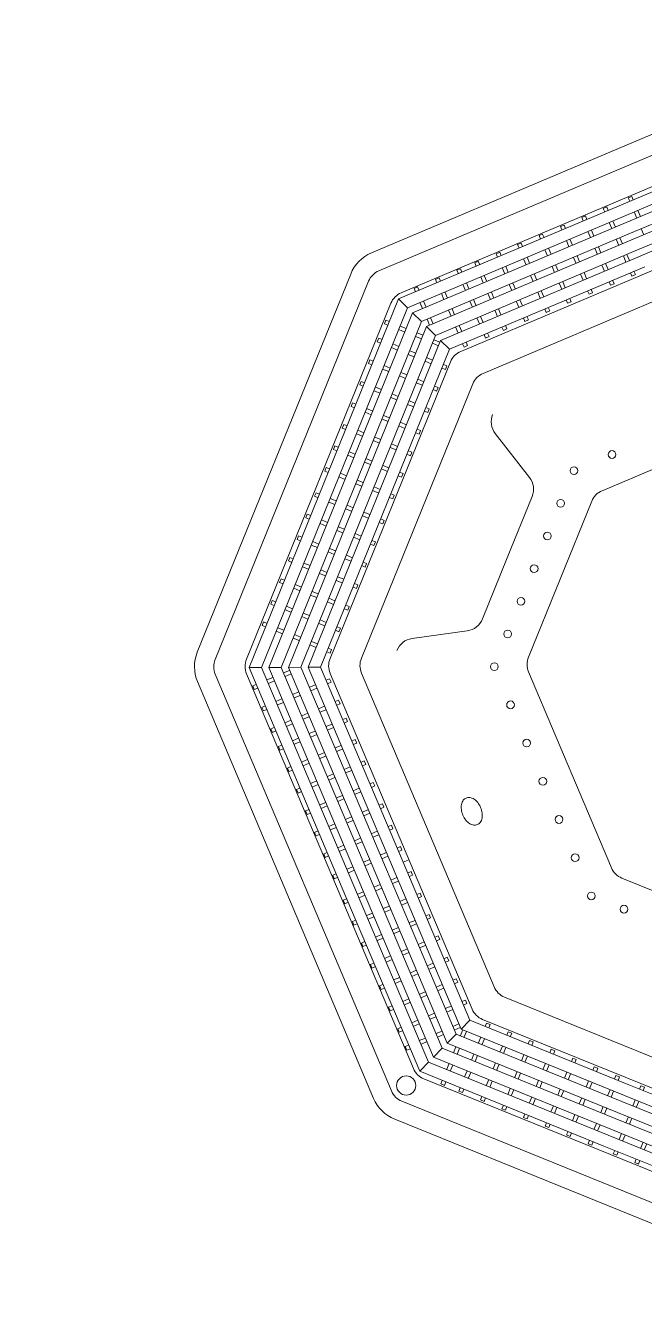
# Model space of a CAD drawing. Header units: millimetres. Extents: x 111 to 1506, y 14 to 566.
# Drawn here: x 260.237 to 261.841, y 98.27 to 101.563 of the extents above; entities that cross this region are included whole.
import ezdxf

# ---------------------------------------------------------------- set-up
doc = ezdxf.new("R2010")
doc.units = ezdxf.units.MM
doc.layers.add('PLUMA 0.05', color=240, linetype='Continuous', lineweight=5)

# ---------------------------------------------------------------- blocks, each defined once
blk = doc.blocks.new('ala')
at = {"layer": 'PLUMA 0.05', "color": 25}
for p, q in [((1563.8225, 60.9364), (1563.8225, 59.8792)), ((1563.6861, 60.9036), (1563.6861, 60.4078)), ((1563.7031, 60.9107), (1563.7031, 60.4078)), ((1563.7331, 60.9231), (1563.7331, 60.4078)), ((1563.7475, 60.9053), (1563.7475, 59.9103)), ((1563.592, 60.8647), (1563.592, 60.4078)), ((1563.609, 60.8717), (1563.609, 60.4078)), ((1563.639, 60.8841), (1563.639, 60.4078)), ((1563.6561, 60.8912), (1563.6561, 60.4078)), ((1563.5619, 60.8522), (1563.5619, 60.4078)), ((1563.5475, 60.8225), (1563.5475, 59.9931)), ((1563.4725, 60.7914), (1563.4725, 60.0242)), ((1563.0725, 60.6257), (1563.0725, 60.1899)), ((1563.7031, 60.5082), (1563.6861, 60.5082)), ((1563.6861, 60.4982), (1563.7031, 60.4982)), ((1563.7428, 60.5082), (1563.7331, 60.5082)), ((1563.7331, 60.4982), (1563.7428, 60.4982)), ((1563.7428, 60.4982), (1563.7428, 60.5082)), ((1563.5619, 60.4479), (1563.5523, 60.4479)), ((1563.5523, 60.4379), (1563.5523, 60.4479)), ((1563.5523, 60.4379), (1563.5619, 60.4379)), ((1563.609, 60.4479), (1563.592, 60.4479)), ((1563.592, 60.4379), (1563.609, 60.4379)), ((1563.6561, 60.4479), (1563.639, 60.4479)), ((1563.639, 60.4379), (1563.6561, 60.4379)), ((1563.7031, 60.4479), (1563.6861, 60.4479)), ((1563.6861, 60.4379), (1563.7031, 60.4379)), ((1563.7428, 60.4479), (1563.7331, 60.4479)), ((1563.7331, 60.4379), (1563.7428, 60.4379)), ((1563.7428, 60.4379), (1563.7428, 60.4479)), ((1563.5619, 59.9634), (1563.5619, 60.4078)), ((1563.592, 59.951), (1563.592, 60.4078)), ((1563.609, 59.9439), (1563.609, 60.4078)), ((1563.639, 59.9315), (1563.639, 60.4078)), ((1563.6561, 59.9244), (1563.6561, 60.4078)), ((1563.6861, 59.912), (1563.6861, 60.4078)), ((1563.7031, 59.9049), (1563.7031, 60.4078)), ((1563.7331, 59.8925), (1563.7331, 60.4078)), ((1563.5523, 60.3777), (1563.5523, 60.3677)), ((1563.5523, 60.3777), (1563.5619, 60.3777)), ((1563.5619, 60.3677), (1563.5523, 60.3677)), ((1563.592, 60.3777), (1563.609, 60.3777)), ((1563.609, 60.3677), (1563.592, 60.3677)), ((1563.639, 60.3777), (1563.6561, 60.3777)), ((1563.6561, 60.3677), (1563.639, 60.3677)), ((1563.6861, 60.3777), (1563.7031, 60.3777)), ((1563.7031, 60.3677), (1563.6861, 60.3677)), ((1563.7331, 60.3777), (1563.7428, 60.3777)), ((1563.7428, 60.3677), (1563.7331, 60.3677)), ((1563.7428, 60.3777), (1563.7428, 60.3677)), ((1563.5523, 60.3174), (1563.5523, 60.3074)), ((1563.5523, 60.3174), (1563.5619, 60.3174)), ((1563.5619, 60.3074), (1563.5523, 60.3074)), ((1563.592, 60.3174), (1563.609, 60.3174)), ((1563.609, 60.3074), (1563.592, 60.3074)), ((1563.639, 60.3174), (1563.6561, 60.3174)), ((1563.6561, 60.3074), (1563.639, 60.3074)), ((1563.6861, 60.3174), (1563.7031, 60.3174)), ((1563.7031, 60.3074), (1563.6861, 60.3074)), ((1563.7331, 60.3174), (1563.7428, 60.3174)), ((1563.7428, 60.3074), (1563.7331, 60.3074)), ((1563.7428, 60.3174), (1563.7428, 60.3074)), ((1563.5523, 60.2572), (1563.5523, 60.2472)), ((1563.5523, 60.2572), (1563.5619, 60.2572)), ((1563.5619, 60.2472), (1563.5523, 60.2472)), ((1563.592, 60.2572), (1563.609, 60.2572)), ((1563.609, 60.2472), (1563.592, 60.2472)), ((1563.639, 60.2572), (1563.6561, 60.2572)), ((1563.6561, 60.2472), (1563.639, 60.2472)), ((1563.6861, 60.2572), (1563.7031, 60.2572)), ((1563.7031, 60.2472), (1563.6861, 60.2472)), ((1563.7331, 60.2572), (1563.7428, 60.2572)), ((1563.7428, 60.2472), (1563.7331, 60.2472)), ((1563.7428, 60.2572), (1563.7428, 60.2472)), ((1563.5523, 60.1969), (1563.5523, 60.1869)), ((1563.5523, 60.1969), (1563.5619, 60.1969)), ((1563.5619, 60.1869), (1563.5523, 60.1869)), ((1563.592, 60.1969), (1563.609, 60.1969)), ((1563.609, 60.1869), (1563.592, 60.1869)), ((1563.639, 60.1969), (1563.6561, 60.1969)), ((1563.6561, 60.1869), (1563.639, 60.1869)), ((1563.6861, 60.1969), (1563.7031, 60.1969)), ((1563.7031, 60.1869), (1563.6861, 60.1869)), ((1563.7331, 60.1969), (1563.7428, 60.1969)), ((1563.7428, 60.1869), (1563.7331, 60.1869)), ((1563.7428, 60.1969), (1563.7428, 60.1869)), ((1562.1618, 59.765), (1561.7722, 60.1545)), ((1563.0579, 60.1545), (1562.6683, 59.765)), ((1563.5523, 60.1366), (1563.5523, 60.1266)), ((1563.5523, 60.1366), (1563.5619, 60.1366)), ((1563.592, 60.1366), (1563.609, 60.1366)), ((1563.639, 60.1366), (1563.6561, 60.1366)), ((1563.6861, 60.1366), (1563.7031, 60.1366)), ((1563.7331, 60.1366), (1563.7428, 60.1366)), ((1563.7428, 60.1366), (1563.7428, 60.1266)), ((1563.5619, 60.1266), (1563.5523, 60.1266)), ((1563.609, 60.1266), (1563.592, 60.1266)), ((1563.6561, 60.1266), (1563.639, 60.1266)), ((1563.7031, 60.1266), (1563.6861, 60.1266)), ((1563.7428, 60.1266), (1563.7331, 60.1266)), ((1563.5523, 60.0764), (1563.5523, 60.0664)), ((1563.5523, 60.0764), (1563.5619, 60.0764)), ((1563.592, 60.0764), (1563.609, 60.0764)), ((1563.639, 60.0764), (1563.6561, 60.0764)), ((1563.6861, 60.0764), (1563.7031, 60.0764)), ((1563.7331, 60.0764), (1563.7428, 60.0764)), ((1563.7428, 60.0764), (1563.7428, 60.0664)), ((1563.5619, 60.0664), (1563.5523, 60.0664)), ((1563.609, 60.0664), (1563.592, 60.0664)), ((1563.6561, 60.0664), (1563.639, 60.0664)), ((1563.7031, 60.0664), (1563.6861, 60.0664)), ((1563.7428, 60.0664), (1563.7331, 60.0664)), ((1563.5523, 60.0161), (1563.5523, 60.0061)), ((1563.5523, 60.0161), (1563.5619, 60.0161)), ((1563.5619, 60.0061), (1563.5523, 60.0061)), ((1563.592, 60.0161), (1563.609, 60.0161)), ((1563.609, 60.0061), (1563.592, 60.0061)), ((1563.639, 60.0161), (1563.6561, 60.0161)), ((1563.6561, 60.0061), (1563.639, 60.0061)), ((1563.6861, 60.0161), (1563.7031, 60.0161)), ((1563.7031, 60.0061), (1563.6861, 60.0061)), ((1563.7331, 60.0161), (1563.7428, 60.0161)), ((1563.7428, 60.0061), (1563.7331, 60.0061)), ((1563.7428, 60.0161), (1563.7428, 60.0061)), ((1561.9961, 59.365), (1561.3722, 59.9888)), ((1563.4579, 59.9888), (1562.834, 59.365)), ((1561.2211, 59.9439), (1561.5491, 59.6159)), ((1561.2381, 59.951), (1561.5612, 59.6279)), ((1561.965, 59.29), (1561.2972, 59.9578)), ((1563.5329, 59.9578), (1562.8651, 59.29)), ((1563.5619, 59.9634), (1563.2477, 59.6491)), ((1563.592, 59.951), (1563.2689, 59.6279)), ((1563.609, 59.9439), (1563.281, 59.6159)), ((1563.5178, 59.9329), (1563.5249, 59.94)), ((1563.5317, 59.9332), (1563.5249, 59.94)), ((1563.5619, 59.9634), (1563.592, 59.951)), ((1563.5814, 59.9404), (1563.5935, 59.9284)), ((1563.6006, 59.9355), (1563.5885, 59.9475)), ((1563.592, 59.9658), (1563.609, 59.9658)), ((1563.609, 59.9558), (1563.592, 59.9558)), ((1563.609, 59.9439), (1563.639, 59.9315)), ((1563.639, 59.9658), (1563.6561, 59.9658)), ((1563.6561, 59.9558), (1563.639, 59.9558)), ((1563.6861, 59.9658), (1563.7031, 59.9658)), ((1563.7031, 59.9558), (1563.6861, 59.9558)), ((1563.7331, 59.9658), (1563.7428, 59.9658)), ((1563.7428, 59.9558), (1563.7331, 59.9558)), ((1563.7428, 59.9658), (1563.7428, 59.9558)), ((1561.127, 59.9049), (1561.4825, 59.5493)), ((1561.144, 59.912), (1561.4946, 59.5614)), ((1561.174, 59.9244), (1561.5158, 59.5826)), ((1561.1911, 59.9315), (1561.5279, 59.5947)), ((1563.639, 59.9315), (1563.3022, 59.5947)), ((1563.6561, 59.9244), (1563.3143, 59.5826)), ((1563.6861, 59.912), (1563.3355, 59.5614)), ((1563.7031, 59.9049), (1563.3475, 59.5493)), ((1563.5178, 59.9329), (1563.5247, 59.9261)), ((1563.5459, 59.9049), (1563.5579, 59.8928)), ((1563.565, 59.8999), (1563.553, 59.912)), ((1563.6147, 59.9072), (1563.6268, 59.8951)), ((1563.6338, 59.9022), (1563.6218, 59.9142)), ((1563.6561, 59.9244), (1563.6861, 59.912)), ((1563.7031, 59.9049), (1563.7331, 59.8925)), ((1561.0969, 59.8925), (1561.4613, 59.5281)), ((1561.8822, 59.09), (1561.0972, 59.8749)), ((1563.7329, 59.8749), (1562.9479, 59.09)), ((1563.7331, 59.8925), (1563.3687, 59.5281)), ((1563.4752, 59.8903), (1563.4823, 59.8974)), ((1563.4752, 59.8903), (1563.4821, 59.8835)), ((1563.4891, 59.8906), (1563.4823, 59.8974)), ((1563.5792, 59.8716), (1563.5912, 59.8596)), ((1563.5983, 59.8666), (1563.5862, 59.8787)), ((1563.648, 59.8739), (1563.66, 59.8618)), ((1563.6671, 59.8689), (1563.6551, 59.881)), ((1561.8511, 59.015), (1561.0222, 59.8439)), ((1563.8079, 59.8439), (1562.979, 59.015)), ((1563.4326, 59.8477), (1563.4397, 59.8548)), ((1563.4326, 59.8477), (1563.4394, 59.8409)), ((1563.4465, 59.848), (1563.4397, 59.8548)), ((1563.5033, 59.8623), (1563.5153, 59.8502)), ((1563.5224, 59.8573), (1563.5103, 59.8694)), ((1563.6316, 59.8334), (1563.6195, 59.8454)), ((1563.6813, 59.8406), (1563.6881, 59.8338)), ((1563.6881, 59.8338), (1563.6951, 59.8409)), ((1563.6951, 59.8409), (1563.6883, 59.8477)), ((1563.39, 59.8051), (1563.3971, 59.8122)), ((1563.4039, 59.8054), (1563.3971, 59.8122)), ((1563.4607, 59.8197), (1563.4727, 59.8076)), ((1563.4798, 59.8147), (1563.4677, 59.8268)), ((1563.5366, 59.829), (1563.5486, 59.817)), ((1563.5557, 59.824), (1563.5436, 59.8361)), ((1563.6124, 59.8384), (1563.6245, 59.8263)), ((1563.6596, 59.8053), (1563.6528, 59.8121)), ((1563.39, 59.8051), (1563.3968, 59.7983)), ((1563.4181, 59.7771), (1563.4301, 59.765)), ((1563.4372, 59.7721), (1563.4251, 59.7841)), ((1563.4939, 59.7864), (1563.506, 59.7743)), ((1563.5131, 59.7814), (1563.501, 59.7935)), ((1563.5698, 59.7957), (1563.5819, 59.7837)), ((1563.589, 59.7908), (1563.5769, 59.8028)), ((1563.6457, 59.8051), (1563.6525, 59.7983)), ((1563.6525, 59.7983), (1563.6596, 59.8053)), ((1562.633, 59.7503), (1562.1971, 59.7503)), ((1563.3474, 59.7625), (1563.3545, 59.7696)), ((1563.3474, 59.7625), (1563.3542, 59.7557)), ((1563.3613, 59.7627), (1563.3545, 59.7696)), ((1563.3946, 59.7295), (1563.3825, 59.7415)), ((1563.4513, 59.7438), (1563.4634, 59.7317)), ((1563.4705, 59.7388), (1563.4584, 59.7509)), ((1563.5272, 59.7531), (1563.5393, 59.7411)), ((1563.5463, 59.7481), (1563.5343, 59.7602)), ((1563.6031, 59.7625), (1563.6099, 59.7556)), ((1563.6099, 59.7556), (1563.617, 59.7627)), ((1563.617, 59.7627), (1563.6102, 59.7695)), ((1563.3048, 59.7199), (1563.3119, 59.727)), ((1563.3048, 59.7199), (1563.3116, 59.7131)), ((1563.3187, 59.7201), (1563.3119, 59.727)), ((1563.3754, 59.7345), (1563.3875, 59.7224)), ((1563.4278, 59.6962), (1563.4158, 59.7083)), ((1563.4846, 59.7105), (1563.4967, 59.6985)), ((1563.5037, 59.7055), (1563.4917, 59.7176)), ((1563.5605, 59.7199), (1563.5673, 59.713)), ((1563.5673, 59.713), (1563.5744, 59.7201)), ((1563.5744, 59.7201), (1563.5676, 59.7269)), ((1563.2622, 59.6773), (1563.2693, 59.6843)), ((1563.2622, 59.6773), (1563.269, 59.6705)), ((1563.2761, 59.6775), (1563.2693, 59.6843)), ((1563.3328, 59.6918), (1563.3449, 59.6798)), ((1563.352, 59.6869), (1563.3399, 59.6989)), ((1563.4087, 59.7012), (1563.4208, 59.6891)), ((1563.4611, 59.6629), (1563.4491, 59.675)), ((1563.5179, 59.6772), (1563.5247, 59.6704)), ((1563.5247, 59.6704), (1563.5318, 59.6775)), ((1563.5318, 59.6775), (1563.525, 59.6843)), ((1561.9706, 59.2609), (1561.5824, 59.6491)), ((1562.8595, 59.2609), (1563.2477, 59.6491)), ((1563.2477, 59.6491), (1563.2375, 59.6593)), ((1563.2902, 59.6492), (1563.3023, 59.6372)), ((1563.3094, 59.6442), (1563.2973, 59.6563)), ((1563.3661, 59.6586), (1563.3782, 59.6465)), ((1563.3852, 59.6536), (1563.3732, 59.6656)), ((1563.442, 59.6679), (1563.4541, 59.6558)), ((1563.4892, 59.6349), (1563.4823, 59.6417)), ((1561.5066, 59.616), (1561.4945, 59.6039)), ((1561.9511, 59.2138), (1561.5491, 59.6159)), ((1561.9582, 59.2309), (1561.5612, 59.6279)), ((1561.6105, 59.6347), (1561.6037, 59.6278)), ((1561.6105, 59.6347), (1561.6176, 59.6276)), ((1561.6108, 59.6208), (1561.6176, 59.6276)), ((1562.8719, 59.2309), (1563.2689, 59.6279)), ((1562.8789, 59.2138), (1563.281, 59.6159)), ((1563.2196, 59.6347), (1563.2125, 59.6276)), ((1563.2193, 59.6208), (1563.2125, 59.6276)), ((1563.2196, 59.6347), (1563.2264, 59.6278)), ((1563.3235, 59.616), (1563.3356, 59.6039)), ((1563.3426, 59.611), (1563.3306, 59.623)), ((1563.3994, 59.6253), (1563.4114, 59.6132)), ((1563.4185, 59.6203), (1563.4065, 59.6324)), ((1563.4753, 59.6346), (1563.4821, 59.6278)), ((1563.4821, 59.6278), (1563.4892, 59.6349)), ((1561.4542, 59.5777), (1561.4662, 59.5898)), ((1561.4733, 59.5827), (1561.4612, 59.5706)), ((1561.9316, 59.1668), (1561.5158, 59.5826)), ((1561.9387, 59.1838), (1561.5279, 59.5947)), ((1561.5825, 59.6066), (1561.5704, 59.5946)), ((1561.5775, 59.5875), (1561.5895, 59.5996)), ((1561.6531, 59.5921), (1561.6463, 59.5852)), ((1561.6531, 59.5921), (1561.6602, 59.585)), ((1561.6534, 59.5782), (1561.6602, 59.585)), ((1562.2006, 59.5778), (1562.1284, 59.4528)), ((1562.415, 59.6028), (1562.2439, 59.6028)), ((1562.415, 59.6028), (1562.5862, 59.6028)), ((1562.6295, 59.5778), (1562.7016, 59.4528)), ((1562.8914, 59.1838), (1563.3022, 59.5947)), ((1562.8984, 59.1668), (1563.3143, 59.5826)), ((1563.177, 59.5921), (1563.1699, 59.585)), ((1563.1767, 59.5782), (1563.1699, 59.585)), ((1563.177, 59.5921), (1563.1838, 59.5852)), ((1563.2526, 59.5875), (1563.2405, 59.5996)), ((1563.2476, 59.6066), (1563.2597, 59.5946)), ((1563.3568, 59.5827), (1563.3688, 59.5706)), ((1563.3759, 59.5777), (1563.3638, 59.5898)), ((1563.4327, 59.592), (1563.4395, 59.5852)), ((1563.4395, 59.5852), (1563.4466, 59.5923)), ((1563.4466, 59.5923), (1563.4397, 59.5991)), ((1561.4261, 59.5497), (1561.433, 59.5565)), ((1561.4332, 59.5426), (1561.4261, 59.5497)), ((1561.44, 59.5494), (1561.4332, 59.5426)), ((1561.9121, 59.1197), (1561.4825, 59.5493)), ((1561.9192, 59.1368), (1561.4946, 59.5614)), ((1561.5492, 59.5733), (1561.5371, 59.5613)), ((1561.5442, 59.5542), (1561.5563, 59.5663)), ((1561.6251, 59.564), (1561.613, 59.552)), ((1561.6201, 59.5449), (1561.6321, 59.5569)), ((1561.6957, 59.5494), (1561.6889, 59.5426)), ((1561.6957, 59.5494), (1561.7028, 59.5424)), ((1561.696, 59.5355), (1561.7028, 59.5424)), ((1562.9109, 59.1368), (1563.3355, 59.5614)), ((1562.9179, 59.1197), (1563.3475, 59.5493)), ((1563.1343, 59.5494), (1563.1273, 59.5424)), ((1563.1341, 59.5355), (1563.1273, 59.5424)), ((1563.1343, 59.5494), (1563.1412, 59.5426)), ((1563.21, 59.5449), (1563.1979, 59.5569)), ((1563.205, 59.564), (1563.2171, 59.552)), ((1563.2859, 59.5542), (1563.2738, 59.5663)), ((1563.2809, 59.5733), (1563.2929, 59.5613)), ((1563.39, 59.5494), (1563.3969, 59.5426)), ((1563.3969, 59.5426), (1563.4039, 59.5497)), ((1563.4039, 59.5497), (1563.3971, 59.5565)), ((1561.8997, 59.0897), (1561.4613, 59.5281)), ((1561.5159, 59.5401), (1561.5039, 59.528)), ((1561.5109, 59.5209), (1561.523, 59.533)), ((1561.5918, 59.5307), (1561.5797, 59.5187)), ((1561.5868, 59.5116), (1561.5989, 59.5237)), ((1561.6677, 59.5214), (1561.6556, 59.5093)), ((1561.6627, 59.5023), (1561.6748, 59.5143)), ((1562.9304, 59.0897), (1563.3687, 59.5281)), ((1563.1674, 59.5023), (1563.1553, 59.5143)), ((1563.1624, 59.5214), (1563.1744, 59.5093)), ((1563.2433, 59.5116), (1563.2312, 59.5237)), ((1563.2383, 59.5307), (1563.2503, 59.5187)), ((1563.3191, 59.5209), (1563.3071, 59.533)), ((1563.3142, 59.5401), (1563.3262, 59.528)), ((1561.4826, 59.5068), (1561.4758, 59.5)), ((1561.4758, 59.5), (1561.4829, 59.4929)), ((1561.4829, 59.4929), (1561.4897, 59.4997)), ((1561.5585, 59.4975), (1561.5465, 59.4854)), ((1561.5535, 59.4783), (1561.5656, 59.4904)), ((1561.6344, 59.4881), (1561.6224, 59.4761)), ((1561.6294, 59.469), (1561.6415, 59.4811)), ((1561.7103, 59.4788), (1561.6982, 59.4667)), ((1561.7383, 59.5068), (1561.7315, 59.5)), ((1561.7383, 59.5068), (1561.7454, 59.4998)), ((1561.7386, 59.4929), (1561.7454, 59.4998)), ((1563.0917, 59.5068), (1563.0847, 59.4998)), ((1563.0915, 59.4929), (1563.0847, 59.4998)), ((1563.0917, 59.5068), (1563.0986, 59.5)), ((1563.1198, 59.4788), (1563.1318, 59.4667)), ((1563.2007, 59.469), (1563.1886, 59.4811)), ((1563.1957, 59.4881), (1563.2077, 59.4761)), ((1563.2765, 59.4783), (1563.2645, 59.4904)), ((1563.2716, 59.4975), (1563.2836, 59.4854)), ((1563.3472, 59.4929), (1563.3404, 59.4997)), ((1563.3543, 59.5), (1563.3472, 59.4929)), ((1563.3474, 59.5068), (1563.3543, 59.5)), ((1561.5252, 59.4642), (1561.5184, 59.4574)), ((1561.5184, 59.4574), (1561.5255, 59.4503)), ((1561.5255, 59.4503), (1561.5323, 59.4571)), ((1561.6011, 59.4549), (1561.5891, 59.4428)), ((1561.5961, 59.4357), (1561.6082, 59.4478)), ((1561.677, 59.4455), (1561.665, 59.4335)), ((1561.7053, 59.4597), (1561.7174, 59.4717)), ((1561.7809, 59.4642), (1561.7741, 59.4574)), ((1561.7809, 59.4642), (1561.788, 59.4571)), ((1561.7812, 59.4503), (1561.788, 59.4571)), ((1563.0491, 59.4642), (1563.0421, 59.4571)), ((1563.0489, 59.4503), (1563.0421, 59.4571)), ((1563.0491, 59.4642), (1563.0559, 59.4574)), ((1563.1248, 59.4597), (1563.1127, 59.4717)), ((1563.1531, 59.4455), (1563.1651, 59.4335)), ((1563.2339, 59.4357), (1563.2219, 59.4478)), ((1563.2289, 59.4549), (1563.241, 59.4428)), ((1563.3046, 59.4503), (1563.2978, 59.4571)), ((1563.3116, 59.4574), (1563.3046, 59.4503)), ((1563.3048, 59.4642), (1563.3116, 59.4574)), ((1561.5679, 59.4216), (1561.561, 59.4148)), ((1561.561, 59.4148), (1561.5681, 59.4077)), ((1561.5681, 59.4077), (1561.5749, 59.4145)), ((1561.6437, 59.4122), (1561.6317, 59.4002)), ((1561.672, 59.4264), (1561.6841, 59.4384)), ((1561.7529, 59.4362), (1561.7409, 59.4241)), ((1561.7479, 59.417), (1561.76, 59.4291)), ((1561.8236, 59.4216), (1561.8167, 59.4148)), ((1561.8236, 59.4216), (1561.8306, 59.4145)), ((1561.8238, 59.4077), (1561.8306, 59.4145)), ((1563.0065, 59.4216), (1562.9994, 59.4145)), ((1563.0063, 59.4077), (1562.9994, 59.4145)), ((1563.0065, 59.4216), (1563.0133, 59.4148)), ((1563.0822, 59.417), (1563.0701, 59.4291)), ((1563.0772, 59.4362), (1563.0892, 59.4241)), ((1563.158, 59.4264), (1563.146, 59.4384)), ((1563.1863, 59.4122), (1563.1984, 59.4002)), ((1563.262, 59.4077), (1563.2551, 59.4145)), ((1563.269, 59.4148), (1563.262, 59.4077)), ((1563.2622, 59.4216), (1563.269, 59.4148)), ((1561.6105, 59.379), (1561.6036, 59.3721)), ((1561.6388, 59.3931), (1561.6508, 59.4052)), ((1561.7196, 59.4029), (1561.7076, 59.3908)), ((1561.7146, 59.3838), (1561.7267, 59.3958)), ((1561.7955, 59.3936), (1561.7835, 59.3815)), ((1561.7905, 59.3744), (1561.8026, 59.3865)), ((1561.8662, 59.379), (1561.8593, 59.3722)), ((1561.8662, 59.379), (1561.8732, 59.3719)), ((1562.9639, 59.379), (1562.9568, 59.3719)), ((1562.9639, 59.379), (1562.9707, 59.3722)), ((1563.0395, 59.3744), (1563.0275, 59.3865)), ((1563.0346, 59.3936), (1563.0466, 59.3815)), ((1563.1154, 59.3838), (1563.1034, 59.3958)), ((1563.1104, 59.4029), (1563.1225, 59.3908)), ((1563.1913, 59.3931), (1563.1793, 59.4052)), ((1563.2196, 59.379), (1563.2264, 59.3721)), ((1561.6036, 59.3721), (1561.6107, 59.3651)), ((1561.6107, 59.3651), (1561.6175, 59.3719)), ((1561.6864, 59.3696), (1561.6743, 59.3576)), ((1561.6814, 59.3505), (1561.6934, 59.3626)), ((1561.7622, 59.3603), (1561.7502, 59.3482)), ((1561.7573, 59.3412), (1561.7693, 59.3532)), ((1561.8381, 59.351), (1561.8261, 59.3389)), ((1561.8664, 59.3651), (1561.8732, 59.3719)), ((1562.7986, 59.3503), (1562.0314, 59.3503)), ((1562.9637, 59.3651), (1562.9568, 59.3719)), ((1562.9919, 59.351), (1563.004, 59.3389)), ((1563.0728, 59.3412), (1563.0608, 59.3532)), ((1563.0678, 59.3603), (1563.0799, 59.3482)), ((1563.1487, 59.3505), (1563.1366, 59.3626)), ((1563.1437, 59.3696), (1563.1558, 59.3576)), ((1563.2194, 59.3651), (1563.2125, 59.3719)), ((1563.2264, 59.3721), (1563.2194, 59.3651)), ((1561.6531, 59.3364), (1561.6463, 59.3295)), ((1561.6463, 59.3295), (1561.6533, 59.3225)), ((1561.6533, 59.3225), (1561.6602, 59.3293)), ((1561.729, 59.327), (1561.7169, 59.315)), ((1561.724, 59.3079), (1561.736, 59.3199)), ((1561.8049, 59.3177), (1561.7928, 59.3056)), ((1561.8331, 59.3318), (1561.8452, 59.3439)), ((1561.8737, 59.3154), (1561.8616, 59.3034)), ((1561.9017, 59.3435), (1561.8949, 59.3366)), ((1561.9017, 59.3435), (1561.9088, 59.3364)), ((1561.902, 59.3296), (1561.9088, 59.3364)), ((1562.9284, 59.3435), (1562.9213, 59.3364)), ((1562.9281, 59.3296), (1562.9213, 59.3364)), ((1562.9284, 59.3435), (1562.9352, 59.3366)), ((1562.9564, 59.3154), (1562.9685, 59.3034)), ((1562.9969, 59.3318), (1562.9849, 59.3439)), ((1563.0252, 59.3177), (1563.0373, 59.3056)), ((1563.1061, 59.3079), (1563.094, 59.3199)), ((1563.1011, 59.327), (1563.1132, 59.315)), ((1563.1767, 59.3225), (1563.1699, 59.3293)), ((1563.1838, 59.3295), (1563.1767, 59.3225)), ((1563.177, 59.3364), (1563.1838, 59.3295)), ((1561.6957, 59.2937), (1561.6889, 59.2869)), ((1561.6889, 59.2869), (1561.6959, 59.2798)), ((1561.6959, 59.2798), (1561.7028, 59.2867)), ((1561.7716, 59.2844), (1561.7595, 59.2723)), ((1561.7999, 59.2986), (1561.8119, 59.3106)), ((1561.8404, 59.2821), (1561.8283, 59.2701)), ((1561.8687, 59.2963), (1561.8807, 59.3083)), ((1561.9443, 59.3008), (1561.9375, 59.294)), ((1561.9443, 59.3008), (1561.9514, 59.2938)), ((1561.9446, 59.287), (1561.9514, 59.2938)), ((1562.8858, 59.3008), (1562.8787, 59.2938)), ((1562.8855, 59.287), (1562.8787, 59.2938)), ((1562.8858, 59.3008), (1562.8926, 59.294)), ((1562.9614, 59.2963), (1562.9493, 59.3083)), ((1562.9897, 59.2821), (1563.0017, 59.2701)), ((1563.0302, 59.2986), (1563.0181, 59.3106)), ((1563.0585, 59.2844), (1563.0706, 59.2723)), ((1563.1341, 59.2798), (1563.1273, 59.2867)), ((1563.1412, 59.2869), (1563.1341, 59.2798)), ((1563.1344, 59.2937), (1563.1412, 59.2869)), ((1561.7383, 59.2511), (1561.7315, 59.2443)), ((1561.7666, 59.2653), (1561.7787, 59.2773)), ((1561.8071, 59.2489), (1561.7951, 59.2368)), ((1561.8354, 59.263), (1561.8475, 59.2751)), ((1561.9163, 59.2728), (1561.9042, 59.2607)), ((1561.9113, 59.2537), (1561.9234, 59.2657)), ((1561.9706, 59.2609), (1561.9582, 59.2309)), ((1561.9706, 59.2609), (1562.8595, 59.2609)), ((1562.8297, 59.2753), (1562.0004, 59.2753)), ((1562.0233, 59.2705), (1562.0133, 59.2705)), ((1562.0133, 59.2609), (1562.0133, 59.2705)), ((1562.0233, 59.2705), (1562.0233, 59.2609)), ((1562.0836, 59.2705), (1562.0736, 59.2705)), ((1562.0736, 59.2609), (1562.0736, 59.2705)), ((1562.0836, 59.2705), (1562.0836, 59.2609)), ((1562.1439, 59.2705), (1562.1339, 59.2705)), ((1562.1339, 59.2609), (1562.1339, 59.2705)), ((1562.1439, 59.2705), (1562.1439, 59.2609)), ((1562.2041, 59.2705), (1562.1941, 59.2705)), ((1562.1941, 59.2609), (1562.1941, 59.2705)), ((1562.2041, 59.2705), (1562.2041, 59.2609)), ((1562.2644, 59.2705), (1562.2544, 59.2705)), ((1562.2544, 59.2609), (1562.2544, 59.2705)), ((1562.2644, 59.2705), (1562.2644, 59.2609)), ((1562.3246, 59.2705), (1562.3146, 59.2705)), ((1562.3146, 59.2609), (1562.3146, 59.2705)), ((1562.3246, 59.2705), (1562.3246, 59.2609)), ((1562.3849, 59.2705), (1562.3749, 59.2705)), ((1562.3749, 59.2609), (1562.3749, 59.2705)), ((1562.3849, 59.2705), (1562.3849, 59.2609)), ((1562.4452, 59.2705), (1562.4552, 59.2705)), ((1562.4452, 59.2705), (1562.4452, 59.2609)), ((1562.4552, 59.2609), (1562.4552, 59.2705)), ((1562.5054, 59.2705), (1562.5154, 59.2705)), ((1562.5054, 59.2705), (1562.5054, 59.2609)), ((1562.5154, 59.2609), (1562.5154, 59.2705)), ((1562.5657, 59.2705), (1562.5757, 59.2705)), ((1562.5657, 59.2705), (1562.5657, 59.2609)), ((1562.5757, 59.2609), (1562.5757, 59.2705)), ((1562.626, 59.2705), (1562.636, 59.2705)), ((1562.626, 59.2705), (1562.626, 59.2609)), ((1562.636, 59.2609), (1562.636, 59.2705)), ((1562.6862, 59.2705), (1562.6962, 59.2705)), ((1562.6862, 59.2705), (1562.6862, 59.2609)), ((1562.6962, 59.2609), (1562.6962, 59.2705)), ((1562.7465, 59.2705), (1562.7565, 59.2705)), ((1562.7465, 59.2705), (1562.7465, 59.2609)), ((1562.7565, 59.2609), (1562.7565, 59.2705)), ((1562.8067, 59.2705), (1562.8167, 59.2705)), ((1562.8067, 59.2705), (1562.8067, 59.2609)), ((1562.8167, 59.2609), (1562.8167, 59.2705)), ((1562.8595, 59.2609), (1562.8719, 59.2309)), ((1562.9188, 59.2537), (1562.9067, 59.2657)), ((1562.9138, 59.2728), (1562.9259, 59.2607)), ((1562.9947, 59.263), (1562.9826, 59.2751)), ((1563.023, 59.2489), (1563.035, 59.2368)), ((1563.0635, 59.2653), (1563.0514, 59.2773)), ((1563.0918, 59.2511), (1563.0986, 59.2443)), ((1561.7315, 59.2443), (1561.7386, 59.2372)), ((1561.7386, 59.2372), (1561.7454, 59.2441)), ((1561.7738, 59.2156), (1561.767, 59.2088)), ((1561.8021, 59.2297), (1561.8142, 59.2418)), ((1561.883, 59.2395), (1561.8709, 59.2275)), ((1561.878, 59.2204), (1561.8901, 59.2325)), ((1561.9511, 59.2138), (1561.9387, 59.1838)), ((1561.9511, 59.2138), (1562.8789, 59.2138)), ((1561.9582, 59.2309), (1562.8719, 59.2309)), ((1561.9631, 59.2138), (1561.9631, 59.2309)), ((1561.9731, 59.2309), (1561.9731, 59.2138)), ((1562.0133, 59.2138), (1562.0133, 59.2309)), ((1562.0233, 59.2309), (1562.0233, 59.2138)), ((1562.0736, 59.2138), (1562.0736, 59.2309)), ((1562.0836, 59.2309), (1562.0836, 59.2138)), ((1562.1339, 59.2138), (1562.1339, 59.2309)), ((1562.1439, 59.2309), (1562.1439, 59.2138)), ((1562.1941, 59.2138), (1562.1941, 59.2309)), ((1562.2041, 59.2309), (1562.2041, 59.2138)), ((1562.2544, 59.2138), (1562.2544, 59.2309)), ((1562.2644, 59.2309), (1562.2644, 59.2138)), ((1562.3146, 59.2138), (1562.3146, 59.2309)), ((1562.3246, 59.2309), (1562.3246, 59.2138)), ((1562.3749, 59.2138), (1562.3749, 59.2309)), ((1562.3849, 59.2309), (1562.3849, 59.2138)), ((1562.4452, 59.2309), (1562.4452, 59.2138)), ((1562.4552, 59.2138), (1562.4552, 59.2309)), ((1562.5054, 59.2309), (1562.5054, 59.2138)), ((1562.5154, 59.2138), (1562.5154, 59.2309)), ((1562.5657, 59.2309), (1562.5657, 59.2138)), ((1562.5757, 59.2138), (1562.5757, 59.2309)), ((1562.626, 59.2309), (1562.626, 59.2138)), ((1562.636, 59.2138), (1562.636, 59.2309)), ((1562.6862, 59.2309), (1562.6862, 59.2138)), ((1562.6962, 59.2138), (1562.6962, 59.2309)), ((1562.7465, 59.2309), (1562.7465, 59.2138)), ((1562.7565, 59.2138), (1562.7565, 59.2309)), ((1562.8067, 59.2309), (1562.8067, 59.2138)), ((1562.8167, 59.2138), (1562.8167, 59.2309)), ((1562.8789, 59.2138), (1562.8914, 59.1838)), ((1562.9521, 59.2204), (1562.94, 59.2325)), ((1562.9471, 59.2395), (1562.9591, 59.2275)), ((1563.0279, 59.2297), (1563.0159, 59.2418)), ((1563.0562, 59.2156), (1563.0631, 59.2088)), ((1563.0915, 59.2372), (1563.0847, 59.2441)), ((1563.0986, 59.2443), (1563.0915, 59.2372)), ((1561.767, 59.2088), (1561.7741, 59.2017)), ((1561.7741, 59.2017), (1561.7809, 59.2085)), ((1561.8497, 59.2063), (1561.8377, 59.1942)), ((1561.8447, 59.1871), (1561.8568, 59.1992)), ((1561.9256, 59.1969), (1561.9136, 59.1849)), ((1561.9206, 59.1778), (1561.9327, 59.1898)), ((1561.9387, 59.1838), (1562.8914, 59.1838)), ((1561.9631, 59.1668), (1561.9631, 59.1838)), ((1561.9731, 59.1838), (1561.9731, 59.1668)), ((1562.0133, 59.1668), (1562.0133, 59.1838)), ((1562.0233, 59.1838), (1562.0233, 59.1668)), ((1562.0736, 59.1668), (1562.0736, 59.1838)), ((1562.0836, 59.1838), (1562.0836, 59.1668)), ((1562.1339, 59.1668), (1562.1339, 59.1838)), ((1562.1439, 59.1838), (1562.1439, 59.1668)), ((1562.1941, 59.1668), (1562.1941, 59.1838)), ((1562.2041, 59.1838), (1562.2041, 59.1668)), ((1562.2544, 59.1668), (1562.2544, 59.1838)), ((1562.2644, 59.1838), (1562.2644, 59.1668)), ((1562.3146, 59.1668), (1562.3146, 59.1838)), ((1562.3246, 59.1838), (1562.3246, 59.1668)), ((1562.3749, 59.1668), (1562.3749, 59.1838)), ((1562.3849, 59.1838), (1562.3849, 59.1668)), ((1562.4452, 59.1838), (1562.4452, 59.1668)), ((1562.4552, 59.1668), (1562.4552, 59.1838)), ((1562.5054, 59.1838), (1562.5054, 59.1668)), ((1562.5154, 59.1668), (1562.5154, 59.1838)), ((1562.5657, 59.1838), (1562.5657, 59.1668)), ((1562.5757, 59.1668), (1562.5757, 59.1838)), ((1562.626, 59.1838), (1562.626, 59.1668)), ((1562.636, 59.1668), (1562.636, 59.1838)), ((1562.6862, 59.1838), (1562.6862, 59.1668)), ((1562.6962, 59.1668), (1562.6962, 59.1838)), ((1562.7465, 59.1838), (1562.7465, 59.1668)), ((1562.7565, 59.1668), (1562.7565, 59.1838)), ((1562.8067, 59.1838), (1562.8067, 59.1668)), ((1562.8167, 59.1668), (1562.8167, 59.1838)), ((1562.9094, 59.1778), (1562.8974, 59.1898)), ((1562.9045, 59.1969), (1562.9165, 59.1849)), ((1562.9853, 59.1871), (1562.9733, 59.1992)), ((1562.9803, 59.2063), (1562.9924, 59.1942)), ((1563.056, 59.2017), (1563.0492, 59.2085)), ((1563.0631, 59.2088), (1563.056, 59.2017)), ((1561.8165, 59.173), (1561.8096, 59.1662)), ((1561.8096, 59.1662), (1561.8167, 59.1591)), ((1561.8167, 59.1591), (1561.8235, 59.1659)), ((1561.8923, 59.1636), (1561.8803, 59.1516)), ((1561.8874, 59.1445), (1561.8994, 59.1566)), ((1561.9316, 59.1668), (1561.9192, 59.1368)), ((1561.9316, 59.1668), (1562.8984, 59.1668)), ((1562.8984, 59.1668), (1562.9109, 59.1368)), ((1562.9427, 59.1445), (1562.9307, 59.1566)), ((1562.9377, 59.1636), (1562.9498, 59.1516)), ((1563.0134, 59.1591), (1563.0065, 59.1659)), ((1563.0204, 59.1662), (1563.0134, 59.1591)), ((1563.0136, 59.173), (1563.0204, 59.1662)), ((1561.8591, 59.1304), (1561.8522, 59.1235)), ((1561.8522, 59.1235), (1561.8593, 59.1165)), ((1561.8593, 59.1165), (1561.8661, 59.1233)), ((1561.9121, 59.1197), (1561.8997, 59.0897)), ((1561.9121, 59.1197), (1562.9179, 59.1197)), ((1561.9192, 59.1368), (1562.9109, 59.1368)), ((1561.9631, 59.1197), (1561.9631, 59.1368)), ((1561.9731, 59.1368), (1561.9731, 59.1197)), ((1562.0133, 59.1197), (1562.0133, 59.1368)), ((1562.0233, 59.1368), (1562.0233, 59.1197)), ((1562.0736, 59.1197), (1562.0736, 59.1368)), ((1562.0836, 59.1368), (1562.0836, 59.1197)), ((1562.1339, 59.1197), (1562.1339, 59.1368)), ((1562.1439, 59.1368), (1562.1439, 59.1197)), ((1562.1941, 59.1197), (1562.1941, 59.1368)), ((1562.2041, 59.1368), (1562.2041, 59.1197)), ((1562.2544, 59.1197), (1562.2544, 59.1368)), ((1562.2644, 59.1368), (1562.2644, 59.1197)), ((1562.3146, 59.1197), (1562.3146, 59.1368)), ((1562.3246, 59.1368), (1562.3246, 59.1197)), ((1562.3749, 59.1197), (1562.3749, 59.1368)), ((1562.3849, 59.1368), (1562.3849, 59.1197)), ((1562.4452, 59.1368), (1562.4452, 59.1197)), ((1562.4552, 59.1197), (1562.4552, 59.1368)), ((1562.5054, 59.1368), (1562.5054, 59.1197)), ((1562.5154, 59.1197), (1562.5154, 59.1368)), ((1562.5657, 59.1368), (1562.5657, 59.1197)), ((1562.5757, 59.1197), (1562.5757, 59.1368)), ((1562.626, 59.1368), (1562.626, 59.1197)), ((1562.636, 59.1197), (1562.636, 59.1368)), ((1562.6862, 59.1368), (1562.6862, 59.1197)), ((1562.6962, 59.1197), (1562.6962, 59.1368)), ((1562.7465, 59.1368), (1562.7465, 59.1197)), ((1562.7565, 59.1197), (1562.7565, 59.1368)), ((1562.8067, 59.1368), (1562.8067, 59.1197)), ((1562.8167, 59.1197), (1562.8167, 59.1368)), ((1562.9179, 59.1197), (1562.9304, 59.0897)), ((1562.9708, 59.1165), (1562.9639, 59.1233)), ((1562.9778, 59.1235), (1562.9708, 59.1165)), ((1562.971, 59.1304), (1562.9778, 59.1235)), ((1561.8997, 59.0897), (1562.9304, 59.0897)), ((1561.9631, 59.0801), (1561.9631, 59.0897)), ((1561.9731, 59.0897), (1561.9731, 59.0801)), ((1562.0133, 59.0801), (1562.0133, 59.0897)), ((1562.0233, 59.0897), (1562.0233, 59.0801)), ((1562.0736, 59.0801), (1562.0736, 59.0897)), ((1562.0836, 59.0897), (1562.0836, 59.0801)), ((1562.1339, 59.0801), (1562.1339, 59.0897)), ((1562.1439, 59.0897), (1562.1439, 59.0801)), ((1562.1941, 59.0801), (1562.1941, 59.0897)), ((1562.2041, 59.0897), (1562.2041, 59.0801)), ((1562.2544, 59.0801), (1562.2544, 59.0897)), ((1562.2644, 59.0897), (1562.2644, 59.0801)), ((1562.3146, 59.0801), (1562.3146, 59.0897)), ((1562.3246, 59.0897), (1562.3246, 59.0801)), ((1562.3749, 59.0801), (1562.3749, 59.0897)), ((1562.3849, 59.0897), (1562.3849, 59.0801)), ((1562.4452, 59.0897), (1562.4452, 59.0801)), ((1562.4552, 59.0801), (1562.4552, 59.0897)), ((1562.5054, 59.0897), (1562.5054, 59.0801)), ((1562.5154, 59.0801), (1562.5154, 59.0897)), ((1562.5657, 59.0897), (1562.5657, 59.0801)), ((1562.5757, 59.0801), (1562.5757, 59.0897)), ((1562.626, 59.0897), (1562.626, 59.0801)), ((1562.636, 59.0801), (1562.636, 59.0897)), ((1562.6862, 59.0897), (1562.6862, 59.0801)), ((1562.6962, 59.0801), (1562.6962, 59.0897)), ((1562.7465, 59.0897), (1562.7465, 59.0801)), ((1562.7565, 59.0801), (1562.7565, 59.0897)), ((1562.8067, 59.0897), (1562.8067, 59.0801)), ((1562.8167, 59.0801), (1562.8167, 59.0897)), ((1562.9126, 59.0753), (1561.9175, 59.0753)), ((1561.9731, 59.0801), (1561.9631, 59.0801)), ((1562.0233, 59.0801), (1562.0133, 59.0801)), ((1562.0836, 59.0801), (1562.0736, 59.0801)), ((1562.1439, 59.0801), (1562.1339, 59.0801)), ((1562.2041, 59.0801), (1562.1941, 59.0801)), ((1562.2644, 59.0801), (1562.2544, 59.0801)), ((1562.3246, 59.0801), (1562.3146, 59.0801)), ((1562.3849, 59.0801), (1562.3749, 59.0801)), ((1562.4452, 59.0801), (1562.4552, 59.0801)), ((1562.5054, 59.0801), (1562.5154, 59.0801)), ((1562.5657, 59.0801), (1562.5757, 59.0801)), ((1562.626, 59.0801), (1562.636, 59.0801)), ((1562.6862, 59.0801), (1562.6962, 59.0801)), ((1562.7465, 59.0801), (1562.7565, 59.0801)), ((1562.8067, 59.0801), (1562.8167, 59.0801)), ((1562.9436, 59.0003), (1561.8865, 59.0003))]:
    blk.add_line(p, q, dxfattribs=at)
blk.add_lwpolyline([(1563.8725, 60.9364), (1563.8725, 59.8792, -0.198912), (1563.8432, 59.8085), (1563.0143, 58.9796, -0.198912), (1562.9436, 58.9503), (1561.8865, 58.9503, -0.198912), (1561.8157, 58.9796), (1560.9868, 59.8085, -0.198912), (1560.9575, 59.8792), (1560.9575, 60.9364, -0.198912), (1560.9868, 61.0071), (1561.8157, 61.836, -0.198912), (1561.8865, 61.8653), (1562.9436, 61.8653, -0.198912), (1563.0143, 61.836), (1563.8432, 61.0071, -0.198912)], format="xyb", close=True, dxfattribs=at)
for centre, radius in [((1563.145, 60.2252), 0.01), ((1563.145, 60.1338), 0.01), ((1563.069, 60.0578), 0.01), ((1562.993, 59.9818), 0.01), ((1562.917, 59.9058), 0.01), ((1563.7805, 59.874), 0.025), ((1562.841, 59.8298), 0.01), ((1562.0651, 59.7538), 0.01), ((1562.765, 59.7538), 0.01), ((1562.1411, 59.6778), 0.01), ((1562.2324, 59.6778), 0.01), ((1562.3237, 59.6778), 0.01), ((1562.415, 59.6778), 0.01), ((1562.5064, 59.6778), 0.01), ((1562.5977, 59.6778), 0.01), ((1562.689, 59.6778), 0.01)]:
    blk.add_circle(centre, radius, dxfattribs=at)
for centre, radius, start, end in [((1563.0225, 60.1899), 0.05, 315, 0), ((1563.4225, 60.0242), 0.05, 315, 0), ((1563.4975, 59.9931), 0.05, 315, 0), ((1563.6975, 59.9103), 0.05, 315, 0), ((1563.7725, 59.8792), 0.05, 315, 0), ((1563.0804, 59.7424), 0.0561, 135, 150.4371), ((1563.0804, 59.7424), 0.0561, 119.5629, 135), ((1563.0726, 59.7562), 0.0402, 101.3099, 119.5629), ((1563.0703, 59.7676), 0.0286, 76.8535, 101.3099), ((1563.0729, 59.7789), 0.017, 45, 76.8535), ((1563.0729, 59.7789), 0.017, 13.1465, 45), ((1563.0617, 59.7763), 0.0286, 348.6901, 13.1465), ((1562.1971, 59.8003), 0.05, 225, 270), ((1562.633, 59.8003), 0.05, 270, 315), ((1563.0552, 59.7526), 0.0286, 168.6901, 193.1465), ((1563.0666, 59.7503), 0.0402, 150.4371, 168.6901), ((1563.044, 59.7499), 0.017, 193.1465, 225), ((1563.0365, 59.7864), 0.0561, 299.5629, 315), ((1563.0365, 59.7864), 0.0561, 315, 330.4371), ((1563.0503, 59.7785), 0.0402, 330.4371, 348.6901), ((1563.044, 59.7499), 0.017, 225, 256.8535), ((1563.0466, 59.7612), 0.0286, 256.8535, 281.3099), ((1563.0443, 59.7726), 0.0402, 281.3099, 299.5629), ((1562.2439, 59.5528), 0.05, 90, 150), ((1562.5862, 59.5528), 0.05, 30, 90), ((1562.0851, 59.4778), 0.05, 270, 330), ((1562.7449, 59.4778), 0.05, 210, 270), ((1562.0314, 59.4003), 0.05, 225, 270), ((1562.7986, 59.4003), 0.05, 270, 315), ((1562.0004, 59.3253), 0.05, 225, 270), ((1562.8297, 59.3253), 0.05, 270, 315), ((1561.9175, 59.1253), 0.05, 225, 270), ((1562.9126, 59.1253), 0.05, 270, 315), ((1561.8865, 59.0503), 0.05, 225, 270), ((1562.9436, 59.0503), 0.05, 270, 315)]:
    blk.add_arc(centre, radius, start, end, dxfattribs=at)

msp = doc.modelspace()

# ---------------------------------------------------------------- hatches: boundary and pattern name
at = {"lineweight": 100, "ltscale": 1000}
h = msp.add_hatch(dxfattribs=at)
h.set_pattern_fill('AR-HBONE', color=256, scale=0.046, angle=-22.08523, style=0)
h.set_pattern_definition([(22.914772, (797.12783, 1599.99595), (0.097837146, 0.241122153), [0.552, -0.184]), (112.914772, (797.29731, 1600.0676), (0.097837146, 0.241122153), [0.552, -0.184])])
edge = h.paths.add_edge_path()
edge.add_line((295.08201, 132.30753), (297.74963, 131.63818))
edge.add_line((297.74963, 131.63818), (297.54448, 130.9164))
edge.add_line((297.54448, 130.9164), (248.83294, 99.17733))
edge.add_line((248.83294, 99.17733), (247.06971, 88.40748))
edge.add_line((247.06971, 88.40748), (245.10407, 88.77997))
edge.add_line((245.10407, 88.77997), (247.00179, 100.37129))
edge.add_line((247.00179, 100.37129), (294.89948, 131.58008))
edge.add_line((294.89948, 131.58008), (295.07765, 132.30862))
edge.add_line((295.07765, 132.30862), (297.72701, 131.64385))

# ---------------------------------------------------------------- block references
at = {"color": 251, "lineweight": 100, "true_color": 0x636466, "rotation": 247.9147716791316}
msp.add_blockref('ala', (793.70111, 1570.36724), dxfattribs=at)

doc.saveas('drawing.dxf')
